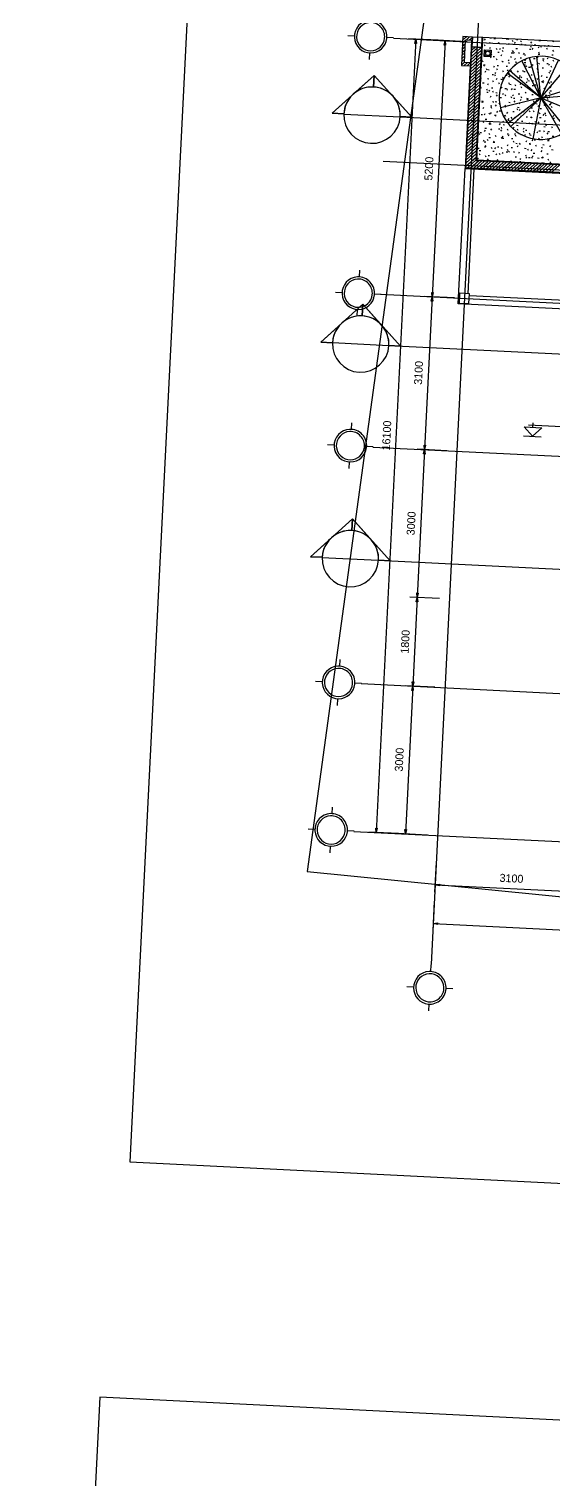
# Model space of a CAD drawing. Extents: x 549999 to 550212, y 1838161 to 1838467.
# Drawn here: x 550063.43 to 550074.07, y 1838333.47 to 1838362.88 of the extents above; entities that cross this region are included whole.
import ezdxf

# ---------------------------------------------------------------- set-up
doc = ezdxf.new("R2010")
doc.units = 0
for name, color, linetype in [('Level 13', 7, 'Continuous'), ('Level 14', 7, 'Continuous'), ('Level 15', 7, 'Continuous'), ('Level 17', 7, 'Continuous'), ('Level 18', 7, 'Continuous'), ('Level 19', 7, 'Continuous'), ('Level 20', 7, 'Continuous'), ('Level 24', 7, 'Continuous'), ('Level 35', 7, 'Continuous'), ('Level 36', 7, 'Continuous'), ('Level 39', 7, 'Continuous'), ('Level 4', 7, 'Continuous'), ('Level 46', 7, 'Continuous'), ('Level 6', 7, 'Continuous'), ('Level 8', 7, 'Continuous')]:
    doc.layers.add(name, color=color, linetype=linetype)

# ---------------------------------------------------------------- blocks, each defined once
blk = doc.blocks.new('RPC_TR')
at = {"layer": 'Level 46'}
for q in [(-42.4, 72.9), (-27, 79.9), (-12, 83.5), (31.7, 78.1), (51.6, 66.7), (-70.4, 46.4), (-66.1, 52.3), (-80.8, -24.3), (-63.9, -55.1), (-57.8, -61.4), (-12, -83.5), (79.3, 28.8), (83.6, 10.8), (45.5, -71), (79.4, -28.5), (56.5, -62.6)]:
    blk.add_line((0, 0), q, dxfattribs=at)
for start, end in [(0, 180), (180, 0)]:
    blk.add_arc((0, 0), 84.3, start, end, dxfattribs=at)
blk = doc.blocks.new('GRID_1')
at = {"layer": 'Level 19'}
for p, q in [((0, 0.517), (0, 0.367)), ((-0.517, 0), (-0.367, 0)), ((0.517, 0), (0.367, 0)), ((0, -0.517), (0, -0.367))]:
    blk.add_line(p, q, dxfattribs=at)
for radius, start, end in [(0.367, 86.5906, 185.4173), (0.367, 3.4094, 86.5906), (0.317, 86.5906, 185.4173), (0.317, 3.4094, 86.5906), (0.317, 275.4173, 3.4094), (0.367, 275.4173, 3.4094), (0.367, 185.4173, 275.4173), (0.317, 185.4173, 275.4173)]:
    blk.add_arc((0, 0), radius, start, end, dxfattribs=at)
blk = doc.blocks.new('SECTI0')
at = {"layer": 'Level 17'}
for p, q in [((-0.635, 0.898), (-1.533, 0)), ((-1.084, 0.449), (-0.635, 0.898)), ((-0.635, 0.898), (-1.084, 0.449)), ((-0.635, 0.898), (0.263, 0)), ((-0.635, 0.898), (-0.635, 0.635)), ((-0.635, 0.635), (-0.635, 0.898)), ((-0.635, 0.635), (-0.635, 0.898)), ((-0.635, 0.898), (-0.186, 0.449)), ((-0.186, 0.449), (-0.635, 0.898)), ((-0.635, 0.898), (-0.635, 0.635)), ((-1.533, 0), (-1.107, 0.426)), ((-1.107, 0.426), (-1.533, 0)), ((-0.163, 0.426), (0.263, 0)), ((0.263, 0), (-0.163, 0.426)), ((-1.27, 0), (-1.533, 0)), ((-1.271, 0), (-1.533, 0)), ((-1.533, 0), (-1.271, 0)), ((0, 0), (0.263, 0)), ((0.263, 0), (0.001, 0)), ((0.001, 0), (0.263, 0))]:
    blk.add_line(p, q, dxfattribs=at)
for radius, start, end in [(0.636, 137.9216, 180), (0.636, 137.9216, 180), (0.635, 0, 180), (0.635, 90, 135), (0.635, 90, 135), (0.635, 45, 90), (0.635, 45, 90), (0.636, 0, 42.0784), (0.636, 0, 42.0784), (0.635, 180, 0)]:
    blk.add_arc((-0.635, 0), radius, start, end, dxfattribs=at)
blk = doc.blocks.new('SPOT_E')
at = {"layer": 'Level 24'}
for p, q in [((0, 0), (-0.2, 0.2)), ((-0.2, 0.2), (0.2, 0.2)), ((0, 0), (-0.2, 0.2)), ((-0.2, 0.2), (0.2, 0.2)), ((-0.2, 0), (0.2, 0)), ((-0.1, 0.25), (0.8, 0.25)), ((0, 0.2), (0, 0.3)), ((0.2, 0.2), (0, 0)), ((0.2, 0.2), (0, 0))]:
    blk.add_line(p, q, dxfattribs=at)

msp = doc.modelspace()

# ---------------------------------------------------------------- linework, layer by layer
at = {"layer": 'Level 13'}
for p, q in [((550072.654, 1838362.326), (550072.661, 1838362.461)), ((550072.789, 1838362.319), (550072.654, 1838362.326)), ((550072.661, 1838362.461), (550072.796, 1838362.454)), ((550072.695, 1838362.424), (550072.661, 1838362.461)), ((550072.754, 1838362.425), (550072.787, 1838362.455)), ((550072.755, 1838362.357), (550072.789, 1838362.319)), ((550072.796, 1838362.454), (550072.789, 1838362.319))]:
    msp.add_line(p, q, dxfattribs=at)
msp.add_circle((550072.725, 1838362.39), 0.045, dxfattribs=at)
at = {"layer": 'Level 14'}
for p, q in [((550072.205, 1838362.472), (550072.268, 1838362.529)), ((550072.208, 1838362.535), (550072.271, 1838362.592)), ((550072.211, 1838362.599), (550072.274, 1838362.656)), ((550072.214, 1838362.662), (550072.277, 1838362.719)), ((550072.218, 1838362.726), (550072.223, 1838362.731)), ((550072.277, 1838362.714), (550072.291, 1838362.727)), ((550072.292, 1838362.667), (550072.355, 1838362.724)), ((550072.356, 1838362.664), (550072.413, 1838362.716)), ((550072.394, 1838362.331), (550072.594, 1838362.512)), ((550072.397, 1838362.394), (550072.531, 1838362.515)), ((550072.4, 1838362.458), (550072.467, 1838362.518)), ((550072.189, 1838362.154), (550072.244, 1838362.204)), ((550072.192, 1838362.218), (550072.255, 1838362.274)), ((550072.195, 1838362.281), (550072.258, 1838362.338)), ((550072.199, 1838362.345), (550072.261, 1838362.402)), ((550072.202, 1838362.408), (550072.265, 1838362.465)), ((550072.244, 1838362.204), (550072.252, 1838362.211)), ((550072.378, 1838362.013), (550072.588, 1838362.203)), ((550072.381, 1838362.077), (550072.591, 1838362.266)), ((550072.384, 1838362.14), (550072.594, 1838362.33)), ((550072.388, 1838362.204), (550072.597, 1838362.393)), ((550072.391, 1838362.267), (550072.601, 1838362.457)), ((550072.245, 1838362.144), (550072.308, 1838362.201)), ((550072.308, 1838362.141), (550072.371, 1838362.198)), ((550072.365, 1838361.759), (550072.575, 1838361.948)), ((550072.369, 1838361.822), (550072.578, 1838362.012)), ((550072.372, 1838362.137), (550072.385, 1838362.149)), ((550072.372, 1838361.886), (550072.582, 1838362.076)), ((550072.375, 1838361.949), (550072.585, 1838362.139)), ((550072.35, 1838361.441), (550072.559, 1838361.631)), ((550072.353, 1838361.504), (550072.562, 1838361.694)), ((550072.356, 1838361.568), (550072.566, 1838361.758)), ((550072.359, 1838361.632), (550072.569, 1838361.821)), ((550072.362, 1838361.695), (550072.572, 1838361.885)), ((550072.337, 1838361.187), (550072.547, 1838361.376)), ((550072.34, 1838361.25), (550072.55, 1838361.44)), ((550072.343, 1838361.314), (550072.553, 1838361.504)), ((550072.346, 1838361.377), (550072.556, 1838361.567)), ((550072.321, 1838360.869), (550072.531, 1838361.059)), ((550072.324, 1838360.932), (550072.534, 1838361.122)), ((550072.327, 1838360.996), (550072.537, 1838361.186)), ((550072.33, 1838361.06), (550072.54, 1838361.249)), ((550072.334, 1838361.123), (550072.543, 1838361.313)), ((550072.305, 1838360.551), (550072.515, 1838360.741)), ((550072.308, 1838360.615), (550072.518, 1838360.804)), ((550072.311, 1838360.678), (550072.521, 1838360.868)), ((550072.315, 1838360.742), (550072.524, 1838360.932)), ((550072.318, 1838360.805), (550072.527, 1838360.995)), ((550072.292, 1838360.297), (550072.502, 1838360.487)), ((550072.296, 1838360.36), (550072.505, 1838360.55)), ((550072.299, 1838360.424), (550072.508, 1838360.614)), ((550072.302, 1838360.488), (550072.512, 1838360.677)), ((550072.283, 1838360.106), (550072.493, 1838360.296)), ((550072.286, 1838360.17), (550072.496, 1838360.359)), ((550072.289, 1838360.233), (550072.499, 1838360.423)), ((550072.313, 1838360.073), (550072.489, 1838360.232)), ((550072.377, 1838360.07), (550072.486, 1838360.169)), ((550072.483, 1838360.105), (550072.597, 1838360.209)), ((550072.486, 1838360.169), (550072.534, 1838360.212)), ((550072.504, 1838360.063), (550072.661, 1838360.206)), ((550072.567, 1838360.06), (550072.725, 1838360.202)), ((550072.631, 1838360.057), (550072.788, 1838360.199)), ((550072.694, 1838360.054), (550072.852, 1838360.196)), ((550072.758, 1838360.051), (550072.915, 1838360.193)), ((550072.822, 1838360.047), (550072.979, 1838360.19)), ((550072.885, 1838360.044), (550073.042, 1838360.187)), ((550072.949, 1838360.041), (550073.106, 1838360.183)), ((550073.012, 1838360.038), (550073.17, 1838360.18)), ((550073.076, 1838360.035), (550073.233, 1838360.177)), ((550073.139, 1838360.032), (550073.297, 1838360.174)), ((550073.203, 1838360.028), (550073.36, 1838360.171)), ((550073.266, 1838360.025), (550073.424, 1838360.168)), ((550073.33, 1838360.022), (550073.487, 1838360.164)), ((550073.394, 1838360.019), (550073.551, 1838360.161)), ((550073.457, 1838360.016), (550073.614, 1838360.158)), ((550073.521, 1838360.012), (550073.678, 1838360.155)), ((550073.584, 1838360.009), (550073.742, 1838360.152)), ((550073.648, 1838360.006), (550073.805, 1838360.148)), ((550073.711, 1838360.003), (550073.869, 1838360.145)), ((550072.44, 1838360.067), (550072.483, 1838360.105)), ((550073.775, 1838360), (550073.932, 1838360.142)), ((550073.839, 1838359.997), (550073.996, 1838360.139)), ((550073.902, 1838359.993), (550074.059, 1838360.136)), ((550073.966, 1838359.99), (550074.123, 1838360.133)), ((550074.029, 1838359.987), (550074.186, 1838360.129))]:
    msp.add_line(p, q, dxfattribs=at)
at = {"layer": 'Level 15'}
for p, q in [((550072.669, 1838362.687), (550072.653, 1838362.662)), ((550072.669, 1838362.539), (550072.656, 1838362.566)), ((550072.753, 1838362.609), (550072.783, 1838362.608)), ((550072.773, 1838362.511), (550072.757, 1838362.486)), ((550072.788, 1838362.702), (550072.779, 1838362.689)), ((550072.849, 1838362.696), (550072.879, 1838362.695)), ((550072.936, 1838362.6), (550072.966, 1838362.599)), ((550072.955, 1838362.583), (550072.942, 1838362.61)), ((550073.022, 1838362.504), (550073.052, 1838362.503)), ((550073.118, 1838362.666), (550073.108, 1838362.686)), ((550073.123, 1838362.683), (550073.153, 1838362.681)), ((550073.153, 1838362.593), (550073.136, 1838362.567)), ((550073.241, 1838362.627), (550073.227, 1838362.654)), ((550073.279, 1838362.62), (550073.263, 1838362.594)), ((550073.305, 1838362.673), (550073.336, 1838362.672)), ((550073.405, 1838362.647), (550073.389, 1838362.622)), ((550073.392, 1838362.577), (550073.422, 1838362.576)), ((550073.487, 1838362.547), (550073.474, 1838362.574)), ((550073.609, 1838362.624), (550073.592, 1838362.599)), ((550073.61, 1838362.508), (550073.597, 1838362.535)), ((550073.636, 1838362.498), (550073.619, 1838362.473)), ((550073.666, 1838362.564), (550073.696, 1838362.562)), ((550073.762, 1838362.525), (550073.746, 1838362.5)), ((550073.762, 1838362.651), (550073.792, 1838362.649)), ((550073.815, 1838362.51), (550073.801, 1838362.537)), ((550073.889, 1838362.552), (550073.872, 1838362.527)), ((550073.938, 1838362.47), (550073.924, 1838362.497)), ((550073.94, 1838362.55), (550073.97, 1838362.549)), ((550074.036, 1838362.637), (550074.066, 1838362.635)), ((550074.054, 1838362.639), (550074.048, 1838362.631)), ((550074.059, 1838362.635), (550074.057, 1838362.639)), ((550072.632, 1838362.212), (550072.618, 1838362.239)), ((550072.652, 1838362.431), (550072.683, 1838362.43)), ((550072.672, 1838362.335), (550072.658, 1838362.362)), ((550072.674, 1838362.357), (550072.658, 1838362.332)), ((550072.795, 1838362.295), (550072.781, 1838362.322)), ((550072.8, 1838362.385), (550072.784, 1838362.359)), ((550072.831, 1838362.331), (550072.861, 1838362.329)), ((550072.916, 1838362.46), (550072.902, 1838362.487)), ((550072.918, 1838362.256), (550072.904, 1838362.282)), ((550072.926, 1838362.418), (550072.957, 1838362.416)), ((550072.976, 1838362.489), (550072.96, 1838362.463)), ((550073.004, 1838362.362), (550072.987, 1838362.337)), ((550073.009, 1838362.23), (550073.039, 1838362.229)), ((550073.031, 1838362.236), (550073.014, 1838362.21)), ((550073.039, 1838362.42), (550073.025, 1838362.447)), ((550073.157, 1838362.263), (550073.141, 1838362.238)), ((550073.164, 1838362.176), (550073.15, 1838362.203)), ((550073.204, 1838362.299), (550073.19, 1838362.326)), ((550073.2, 1838362.404), (550073.231, 1838362.402)), ((550073.243, 1838362.422), (550073.229, 1838362.449)), ((550073.257, 1838362.416), (550073.24, 1838362.391)), ((550073.284, 1838362.29), (550073.267, 1838362.265)), ((550073.283, 1838362.217), (550073.313, 1838362.215)), ((550073.296, 1838362.491), (550073.326, 1838362.489)), ((550073.366, 1838362.383), (550073.353, 1838362.41)), ((550073.379, 1838362.304), (550073.409, 1838362.302)), ((550073.46, 1838362.394), (550073.443, 1838362.369)), ((550073.465, 1838362.208), (550073.495, 1838362.206)), ((550073.487, 1838362.268), (550073.471, 1838362.242)), ((550073.489, 1838362.343), (550073.476, 1838362.37)), ((550073.57, 1838362.477), (550073.6, 1838362.476)), ((550073.652, 1838362.29), (550073.683, 1838362.288)), ((550073.736, 1838362.264), (550073.722, 1838362.291)), ((550073.74, 1838362.322), (550073.723, 1838362.297)), ((550073.748, 1838362.377), (550073.779, 1838362.375)), ((550073.775, 1838362.387), (550073.761, 1838362.414)), ((550073.835, 1838362.281), (550073.865, 1838362.279)), ((550073.859, 1838362.224), (550073.845, 1838362.251)), ((550073.943, 1838362.3), (550073.927, 1838362.274)), ((550074.022, 1838362.363), (550074.052, 1838362.361)), ((550074.061, 1838362.431), (550074.047, 1838362.457)), ((550074.063, 1838362.226), (550074.049, 1838362.253)), ((550072.652, 1838362.154), (550072.635, 1838362.129)), ((550072.639, 1838362.157), (550072.669, 1838362.156)), ((550072.679, 1838362.028), (550072.662, 1838362.002)), ((550072.715, 1838362.049), (550072.702, 1838362.076)), ((550072.726, 1838362.061), (550072.756, 1838362.06)), ((550072.812, 1838361.966), (550072.842, 1838361.964)), ((550072.855, 1838362.132), (550072.838, 1838362.106)), ((550072.882, 1838362.005), (550072.866, 1838361.98)), ((550072.88, 1838361.928), (550072.866, 1838361.955)), ((550072.92, 1838362.051), (550072.906, 1838362.078)), ((550072.913, 1838362.144), (550072.943, 1838362.142)), ((550073.043, 1838362.011), (550073.029, 1838362.038)), ((550073.086, 1838361.952), (550073.116, 1838361.95)), ((550073.095, 1838362.135), (550073.126, 1838362.133)), ((550073.135, 1838362.06), (550073.118, 1838362.034)), ((550073.162, 1838361.933), (550073.146, 1838361.908)), ((550073.166, 1838361.972), (550073.152, 1838361.999)), ((550073.182, 1838362.039), (550073.212, 1838362.037)), ((550073.287, 1838362.137), (550073.273, 1838362.163)), ((550073.338, 1838362.037), (550073.322, 1838362.012)), ((550073.365, 1838361.911), (550073.349, 1838361.885)), ((550073.36, 1838361.938), (550073.39, 1838361.937)), ((550073.412, 1838361.892), (550073.398, 1838361.919)), ((550073.452, 1838362.015), (550073.438, 1838362.042)), ((550073.456, 1838362.025), (550073.486, 1838362.023)), ((550073.491, 1838362.139), (550073.478, 1838362.165)), ((550073.514, 1838362.141), (550073.498, 1838362.116)), ((550073.552, 1838362.112), (550073.582, 1838362.11)), ((550073.614, 1838362.099), (550073.601, 1838362.126)), ((550073.618, 1838361.965), (550073.602, 1838361.94)), ((550073.641, 1838362.168), (550073.624, 1838362.143)), ((550073.738, 1838362.059), (550073.724, 1838362.086)), ((550073.73, 1838362.011), (550073.76, 1838362.01)), ((550073.767, 1838362.196), (550073.751, 1838362.17)), ((550073.821, 1838361.943), (550073.805, 1838361.917)), ((550073.826, 1838362.098), (550073.856, 1838362.097)), ((550073.908, 1838361.911), (550073.938, 1838361.909)), ((550073.922, 1838362.185), (550073.952, 1838362.183)), ((550073.97, 1838362.173), (550073.954, 1838362.148)), ((550073.984, 1838361.98), (550073.97, 1838362.007)), ((550073.997, 1838362.047), (550073.981, 1838362.021)), ((550074.023, 1838362.103), (550074.01, 1838362.13)), ((550072.596, 1838361.68), (550072.583, 1838361.707)), ((550072.594, 1838361.884), (550072.588, 1838361.897)), ((550072.621, 1838361.792), (550072.651, 1838361.791)), ((550072.719, 1838361.64), (550072.706, 1838361.667)), ((550072.716, 1838361.879), (550072.747, 1838361.877)), ((550072.733, 1838361.775), (550072.717, 1838361.749)), ((550072.76, 1838361.648), (550072.744, 1838361.623)), ((550072.799, 1838361.692), (550072.829, 1838361.69)), ((550072.84, 1838361.805), (550072.827, 1838361.832)), ((550072.842, 1838361.6), (550072.829, 1838361.627)), ((550072.909, 1838361.879), (550072.893, 1838361.853)), ((550072.963, 1838361.765), (550072.95, 1838361.792)), ((550072.99, 1838361.865), (550073.021, 1838361.864)), ((550073.013, 1838361.703), (550072.997, 1838361.677)), ((550073.036, 1838361.906), (550073.019, 1838361.881)), ((550073.073, 1838361.678), (550073.103, 1838361.676)), ((550073.128, 1838361.644), (550073.115, 1838361.671)), ((550073.168, 1838361.767), (550073.154, 1838361.794)), ((550073.168, 1838361.765), (550073.199, 1838361.763)), ((550073.216, 1838361.68), (550073.2, 1838361.655)), ((550073.255, 1838361.669), (550073.285, 1838361.667)), ((550073.291, 1838361.728), (550073.277, 1838361.754)), ((550073.392, 1838361.784), (550073.376, 1838361.759)), ((550073.414, 1838361.688), (550073.4, 1838361.715)), ((550073.442, 1838361.751), (550073.473, 1838361.749)), ((550073.519, 1838361.812), (550073.503, 1838361.786)), ((550073.535, 1838361.853), (550073.521, 1838361.88)), ((550073.538, 1838361.838), (550073.568, 1838361.836)), ((550073.625, 1838361.742), (550073.655, 1838361.74)), ((550073.645, 1838361.839), (550073.629, 1838361.813)), ((550073.66, 1838361.609), (550073.647, 1838361.635)), ((550073.7, 1838361.732), (550073.686, 1838361.759)), ((550073.712, 1838361.646), (550073.742, 1838361.644)), ((550073.74, 1838361.855), (550073.726, 1838361.882)), ((550073.812, 1838361.824), (550073.842, 1838361.823)), ((550073.849, 1838361.816), (550073.832, 1838361.791)), ((550073.863, 1838361.815), (550073.849, 1838361.842)), ((550073.876, 1838361.69), (550073.859, 1838361.665)), ((550073.986, 1838361.775), (550073.972, 1838361.802)), ((550074.002, 1838361.717), (550073.986, 1838361.692)), ((550073.986, 1838361.632), (550074.016, 1838361.631)), ((550073.995, 1838361.815), (550074.025, 1838361.813)), ((550072.611, 1838361.418), (550072.595, 1838361.393)), ((550072.602, 1838361.427), (550072.632, 1838361.425)), ((550072.64, 1838361.394), (550072.626, 1838361.421)), ((550072.703, 1838361.605), (550072.733, 1838361.603)), ((550072.788, 1838361.522), (550072.771, 1838361.497)), ((550072.78, 1838361.326), (550072.81, 1838361.325)), ((550072.844, 1838361.396), (550072.831, 1838361.423)), ((550072.892, 1838361.346), (550072.875, 1838361.321)), ((550072.876, 1838361.413), (550072.906, 1838361.412)), ((550072.885, 1838361.596), (550072.915, 1838361.594)), ((550072.914, 1838361.549), (550072.898, 1838361.524)), ((550072.968, 1838361.356), (550072.954, 1838361.383)), ((550072.972, 1838361.5), (550073.002, 1838361.498)), ((550073.04, 1838361.576), (550073.024, 1838361.551)), ((550073.089, 1838361.521), (550073.075, 1838361.548)), ((550073.091, 1838361.317), (550073.077, 1838361.344)), ((550073.095, 1838361.324), (550073.078, 1838361.298)), ((550073.15, 1838361.399), (550073.18, 1838361.398)), ((550073.212, 1838361.481), (550073.198, 1838361.508)), ((550073.244, 1838361.554), (550073.227, 1838361.529)), ((550073.246, 1838361.486), (550073.276, 1838361.485)), ((550073.271, 1838361.428), (550073.254, 1838361.402)), ((550073.342, 1838361.573), (550073.372, 1838361.571)), ((550073.376, 1838361.36), (550073.363, 1838361.387)), ((550073.397, 1838361.455), (550073.381, 1838361.429)), ((550073.416, 1838361.484), (550073.402, 1838361.51)), ((550073.496, 1838361.608), (550073.48, 1838361.583)), ((550073.524, 1838361.482), (550073.507, 1838361.457)), ((550073.52, 1838361.472), (550073.55, 1838361.471)), ((550073.539, 1838361.444), (550073.525, 1838361.471)), ((550073.616, 1838361.559), (550073.646, 1838361.558)), ((550073.662, 1838361.404), (550073.649, 1838361.431)), ((550073.7, 1838361.586), (550073.683, 1838361.561)), ((550073.698, 1838361.372), (550073.728, 1838361.37)), ((550073.727, 1838361.459), (550073.711, 1838361.434)), ((550073.754, 1838361.333), (550073.738, 1838361.308)), ((550073.783, 1838361.569), (550073.77, 1838361.596)), ((550073.881, 1838361.36), (550073.864, 1838361.335)), ((550073.89, 1838361.546), (550073.92, 1838361.544)), ((550073.908, 1838361.325), (550073.895, 1838361.352)), ((550073.948, 1838361.448), (550073.934, 1838361.475)), ((550073.98, 1838361.514), (550073.963, 1838361.488)), ((550073.972, 1838361.358), (550074.002, 1838361.357)), ((550073.988, 1838361.571), (550073.974, 1838361.598)), ((550074.007, 1838361.387), (550073.991, 1838361.362)), ((550072.589, 1838361.153), (550072.619, 1838361.151)), ((550072.639, 1838361.292), (550072.622, 1838361.266)), ((550072.666, 1838361.165), (550072.649, 1838361.14)), ((550072.675, 1838361.057), (550072.705, 1838361.055)), ((550072.765, 1838361.15), (550072.751, 1838361.177)), ((550072.792, 1838361.192), (550072.776, 1838361.167)), ((550072.805, 1838361.273), (550072.791, 1838361.3)), ((550072.863, 1838361.139), (550072.893, 1838361.138)), ((550072.888, 1838361.11), (550072.874, 1838361.137)), ((550072.919, 1838361.22), (550072.902, 1838361.194)), ((550072.958, 1838361.226), (550072.989, 1838361.224)), ((550073.045, 1838361.13), (550073.075, 1838361.128)), ((550073.093, 1838361.112), (550073.079, 1838361.139)), ((550073.122, 1838361.197), (550073.106, 1838361.172)), ((550073.132, 1838361.034), (550073.162, 1838361.033)), ((550073.149, 1838361.071), (550073.133, 1838361.045)), ((550073.216, 1838361.073), (550073.202, 1838361.099)), ((550073.232, 1838361.212), (550073.263, 1838361.211)), ((550073.276, 1838361.098), (550073.259, 1838361.073)), ((550073.337, 1838361.237), (550073.323, 1838361.264)), ((550073.339, 1838361.033), (550073.325, 1838361.06)), ((550073.328, 1838361.299), (550073.358, 1838361.297)), ((550073.375, 1838361.251), (550073.358, 1838361.226)), ((550073.402, 1838361.125), (550073.386, 1838361.1)), ((550073.415, 1838361.203), (550073.445, 1838361.202)), ((550073.46, 1838361.198), (550073.446, 1838361.225)), ((550073.502, 1838361.107), (550073.532, 1838361.106)), ((550073.578, 1838361.229), (550073.562, 1838361.204)), ((550073.605, 1838361.103), (550073.589, 1838361.077)), ((550073.602, 1838361.285), (550073.632, 1838361.284)), ((550073.625, 1838361.077), (550073.611, 1838361.103)), ((550073.664, 1838361.2), (550073.651, 1838361.227)), ((550073.787, 1838361.16), (550073.774, 1838361.187)), ((550073.776, 1838361.093), (550073.806, 1838361.092)), ((550073.785, 1838361.276), (550073.815, 1838361.275)), ((550073.858, 1838361.157), (550073.842, 1838361.132)), ((550073.885, 1838361.031), (550073.869, 1838361.005)), ((550073.872, 1838361.18), (550073.902, 1838361.179)), ((550073.911, 1838361.12), (550073.897, 1838361.147)), ((550074.032, 1838361.285), (550074.018, 1838361.312)), ((550074.061, 1838361.135), (550074.045, 1838361.109)), ((550074.05, 1838361.08), (550074.08, 1838361.078)), ((550072.544, 1838360.808), (550072.532, 1838360.79)), ((550072.565, 1838360.739), (550072.551, 1838360.766)), ((550072.57, 1838360.787), (550072.6, 1838360.786)), ((550072.644, 1838360.985), (550072.63, 1838361.012)), ((550072.671, 1838360.835), (550072.654, 1838360.81)), ((550072.666, 1838360.874), (550072.696, 1838360.873)), ((550072.77, 1838360.989), (550072.753, 1838360.964)), ((550072.767, 1838360.945), (550072.753, 1838360.972)), ((550072.769, 1838360.741), (550072.755, 1838360.768)), ((550072.762, 1838360.961), (550072.792, 1838360.96)), ((550072.797, 1838360.863), (550072.781, 1838360.837)), ((550072.94, 1838360.861), (550072.97, 1838360.859)), ((550072.973, 1838360.967), (550072.957, 1838360.941)), ((550073, 1838360.84), (550072.984, 1838360.815)), ((550073.013, 1838360.866), (550073, 1838360.893)), ((550073.036, 1838360.947), (550073.066, 1838360.946)), ((550073.053, 1838360.989), (550073.039, 1838361.016)), ((550073.118, 1838360.76), (550073.148, 1838360.759)), ((550073.136, 1838360.826), (550073.123, 1838360.853)), ((550073.154, 1838360.741), (550073.138, 1838360.716)), ((550073.253, 1838360.895), (550073.237, 1838360.869)), ((550073.28, 1838360.768), (550073.264, 1838360.743)), ((550073.301, 1838360.705), (550073.287, 1838360.732)), ((550073.31, 1838360.934), (550073.34, 1838360.932)), ((550073.341, 1838360.828), (550073.327, 1838360.855)), ((550073.392, 1838360.746), (550073.422, 1838360.745)), ((550073.406, 1838361.02), (550073.436, 1838361.019)), ((550073.456, 1838360.872), (550073.44, 1838360.847)), ((550073.464, 1838360.789), (550073.45, 1838360.816)), ((550073.484, 1838360.746), (550073.467, 1838360.72)), ((550073.488, 1838360.833), (550073.518, 1838360.832)), ((550073.585, 1838360.954), (550073.571, 1838360.98)), ((550073.587, 1838360.749), (550073.573, 1838360.776)), ((550073.575, 1838360.737), (550073.605, 1838360.736)), ((550073.632, 1838360.976), (550073.616, 1838360.951)), ((550073.68, 1838361.007), (550073.71, 1838361.005)), ((550073.708, 1838360.914), (550073.694, 1838360.941)), ((550073.736, 1838360.8), (550073.72, 1838360.775)), ((550073.759, 1838361.003), (550073.742, 1838360.978)), ((550073.762, 1838360.819), (550073.792, 1838360.818)), ((550073.858, 1838360.906), (550073.888, 1838360.905)), ((550073.873, 1838360.793), (550073.859, 1838360.82)), ((550073.913, 1838360.916), (550073.899, 1838360.943)), ((550073.94, 1838360.778), (550073.923, 1838360.752)), ((550073.945, 1838360.81), (550073.975, 1838360.809)), ((550074.036, 1838360.876), (550074.022, 1838360.903)), ((550072.549, 1838360.479), (550072.533, 1838360.453)), ((550072.648, 1838360.632), (550072.632, 1838360.607)), ((550072.652, 1838360.6), (550072.683, 1838360.599)), ((550072.675, 1838360.506), (550072.659, 1838360.48)), ((550072.69, 1838360.495), (550072.676, 1838360.522)), ((550072.73, 1838360.618), (550072.716, 1838360.645)), ((550072.748, 1838360.687), (550072.779, 1838360.686)), ((550072.813, 1838360.455), (550072.799, 1838360.482)), ((550072.851, 1838360.61), (550072.835, 1838360.584)), ((550072.835, 1838360.591), (550072.865, 1838360.59)), ((550072.879, 1838360.483), (550072.862, 1838360.458)), ((550072.892, 1838360.701), (550072.879, 1838360.728)), ((550072.922, 1838360.495), (550072.952, 1838360.494)), ((550073.015, 1838360.662), (550073.002, 1838360.688)), ((550073.017, 1838360.457), (550073.004, 1838360.484)), ((550073.027, 1838360.714), (550073.011, 1838360.688)), ((550073.022, 1838360.673), (550073.052, 1838360.672)), ((550073.131, 1838360.538), (550073.115, 1838360.512)), ((550073.141, 1838360.417), (550073.127, 1838360.444)), ((550073.196, 1838360.482), (550073.226, 1838360.48)), ((550073.205, 1838360.664), (550073.235, 1838360.663)), ((550073.262, 1838360.582), (550073.248, 1838360.609)), ((550073.292, 1838360.568), (550073.322, 1838360.567)), ((550073.335, 1838360.515), (550073.318, 1838360.49)), ((550073.385, 1838360.543), (550073.371, 1838360.569)), ((550073.47, 1838360.468), (550073.5, 1838360.466)), ((550073.511, 1838360.619), (550073.494, 1838360.594)), ((550073.549, 1838360.422), (550073.536, 1838360.448)), ((550073.566, 1838360.555), (550073.596, 1838360.553)), ((550073.589, 1838360.545), (550073.575, 1838360.571)), ((550073.615, 1838360.443), (550073.598, 1838360.418)), ((550073.637, 1838360.647), (550073.621, 1838360.621)), ((550073.662, 1838360.641), (550073.692, 1838360.64)), ((550073.712, 1838360.505), (550073.698, 1838360.532)), ((550073.764, 1838360.674), (550073.747, 1838360.648)), ((550073.833, 1838360.67), (550073.819, 1838360.697)), ((550073.835, 1838360.465), (550073.822, 1838360.492)), ((550073.84, 1838360.541), (550073.87, 1838360.539)), ((550073.936, 1838360.628), (550073.966, 1838360.626)), ((550073.956, 1838360.63), (550073.943, 1838360.657)), ((550073.967, 1838360.651), (550073.95, 1838360.626)), ((550073.994, 1838360.525), (550073.978, 1838360.5)), ((550074.018, 1838360.44), (550074.048, 1838360.439)), ((550074.031, 1838360.714), (550074.062, 1838360.713)), ((550072.527, 1838360.275), (550072.51, 1838360.25)), ((550072.552, 1838360.422), (550072.582, 1838360.421)), ((550072.569, 1838360.33), (550072.555, 1838360.357)), ((550072.692, 1838360.29), (550072.678, 1838360.317)), ((550072.73, 1838360.253), (550072.713, 1838360.228)), ((550072.73, 1838360.322), (550072.76, 1838360.32)), ((550072.826, 1838360.408), (550072.856, 1838360.407)), ((550072.906, 1838360.357), (550072.889, 1838360.332)), ((550072.908, 1838360.221), (550072.938, 1838360.22)), ((550072.938, 1838360.211), (550072.924, 1838360.238)), ((550072.978, 1838360.334), (550072.964, 1838360.361)), ((550073.032, 1838360.384), (550073.016, 1838360.359)), ((550073.1, 1838360.395), (550073.13, 1838360.393)), ((550073.159, 1838360.411), (550073.142, 1838360.386)), ((550073.182, 1838360.208), (550073.212, 1838360.206)), ((550073.264, 1838360.378), (550073.25, 1838360.405)), ((550073.257, 1838360.191), (550073.252, 1838360.2)), ((550073.278, 1838360.294), (550073.308, 1838360.293)), ((550073.362, 1838360.389), (550073.346, 1838360.364)), ((550073.365, 1838360.198), (550073.395, 1838360.197)), ((550073.389, 1838360.262), (550073.373, 1838360.237)), ((550073.51, 1838360.298), (550073.496, 1838360.325)), ((550073.516, 1838360.29), (550073.499, 1838360.264)), ((550073.552, 1838360.281), (550073.582, 1838360.279)), ((550073.633, 1838360.259), (550073.619, 1838360.286)), ((550073.642, 1838360.317), (550073.626, 1838360.292)), ((550073.648, 1838360.367), (550073.678, 1838360.366)), ((550073.735, 1838360.272), (550073.765, 1838360.27)), ((550073.784, 1838360.165), (550073.784, 1838360.165)), ((550073.818, 1838360.421), (550073.802, 1838360.396)), ((550073.821, 1838360.176), (550073.852, 1838360.174)), ((550073.837, 1838360.261), (550073.824, 1838360.288)), ((550073.845, 1838360.294), (550073.829, 1838360.269)), ((550073.872, 1838360.168), (550073.867, 1838360.16)), ((550073.922, 1838360.354), (550073.952, 1838360.352)), ((550073.96, 1838360.221), (550073.947, 1838360.248)), ((550073.999, 1838360.195), (550073.982, 1838360.17))]:
    msp.add_line(p, q, dxfattribs=at)
at = {"layer": 'Level 17'}
for p, q in [((550069.809, 1838361.161), (550070.951, 1838361.104)), ((550069.577, 1838356.529), (550070.719, 1838356.472)), ((550069.36, 1838352.175), (550070.501, 1838352.118))]:
    msp.add_line(p, q, dxfattribs=at)
at = {"layer": 'Level 18'}
for p, q in [((550072.635, 1838365.142), (550071.574, 1838343.92)), ((550070.811, 1838362.701), (550099.944, 1838361.245)), ((550070.551, 1838357.508), (550084.624, 1838356.804)), ((550070.396, 1838354.412), (550084.469, 1838353.708)), ((550070.156, 1838349.618), (550084.23, 1838348.914)), ((550070.007, 1838346.621), (550099.14, 1838345.165))]:
    msp.add_line(p, q, dxfattribs=at)
at = {"layer": 'Level 20'}
for p, q in [((550071.267, 1838362.678), (550070.463, 1838346.598)), ((550071.716, 1838362.656), (550071.117, 1838362.686)), ((550071.858, 1838362.649), (550071.599, 1838357.455)), ((550072.308, 1838362.626), (550071.709, 1838362.656)), ((550071.599, 1838357.455), (550071.444, 1838354.359)), ((550072.048, 1838357.433), (550071.449, 1838357.463)), ((550072.048, 1838357.433), (550071.449, 1838357.463)), ((550071.893, 1838354.337), (550071.294, 1838354.367)), ((550071.893, 1838354.337), (550071.294, 1838354.367)), ((550071.444, 1838354.359), (550071.294, 1838351.363)), ((550071.744, 1838351.34), (550071.144, 1838351.37)), ((550071.744, 1838351.34), (550071.144, 1838351.37)), ((550071.294, 1838351.363), (550071.204, 1838349.565)), ((550071.654, 1838349.543), (550071.055, 1838349.573)), ((550071.654, 1838349.543), (550071.055, 1838349.573)), ((550071.204, 1838349.565), (550071.055, 1838346.569)), ((550070.913, 1838346.576), (550070.313, 1838346.606)), ((550071.504, 1838346.546), (550070.905, 1838346.576)), ((550071.677, 1838345.988), (550071.647, 1838345.389)), ((550071.655, 1838345.539), (550074.751, 1838345.384)), ((550071.638, 1838345.205), (550071.608, 1838344.606)), ((550071.615, 1838344.755), (550092.889, 1838343.692))]:
    msp.add_line(p, q, dxfattribs=at)
for points in [[(550071.248, 1838362.59), (550071.267, 1838362.678), (550071.277, 1838362.588)], [(550071.839, 1838362.56), (550071.858, 1838362.649), (550071.869, 1838362.559)], [(550071.618, 1838357.544), (550071.599, 1838357.455), (550071.588, 1838357.545)], [(550071.579, 1838357.367), (550071.599, 1838357.455), (550071.609, 1838357.365)], [(550071.425, 1838354.271), (550071.444, 1838354.359), (550071.454, 1838354.269)], [(550071.463, 1838354.448), (550071.444, 1838354.359), (550071.434, 1838354.449)], [(550071.275, 1838351.274), (550071.294, 1838351.363), (550071.305, 1838351.273)], [(550071.314, 1838351.451), (550071.294, 1838351.363), (550071.284, 1838351.453)], [(550071.185, 1838349.477), (550071.204, 1838349.565), (550071.215, 1838349.475)], [(550071.224, 1838349.654), (550071.204, 1838349.565), (550071.194, 1838349.655)], [(550070.482, 1838346.687), (550070.463, 1838346.598), (550070.453, 1838346.688)], [(550071.074, 1838346.657), (550071.055, 1838346.569), (550071.044, 1838346.659)], [(550071.743, 1838345.519), (550071.655, 1838345.539), (550071.745, 1838345.549)], [(550071.704, 1838344.736), (550071.615, 1838344.755), (550071.705, 1838344.766)]]:
    msp.add_lwpolyline(points, close=True, dxfattribs=at)
at = {"layer": 'Level 35'}
for points in [[(550065.469, 1838339.925), (550106.115, 1838337.893), (550107.552, 1838366.635), (550066.906, 1838368.667)], [(550063.425, 1838306.408), (550104.071, 1838304.376), (550105.508, 1838333.118), (550064.862, 1838335.15)]]:
    msp.add_lwpolyline(points, close=True, dxfattribs=at)
at = {"layer": 'Level 36'}
for p, q in [((550070.951, 1838361.104), (550099.992, 1838359.652)), ((550070.719, 1838356.472), (550099.76, 1838355.021)), ((550070.501, 1838352.118), (550099.543, 1838350.666))]:
    msp.add_line(p, q, dxfattribs=at)
at = {"layer": 'Level 39'}
msp.add_line((550070.606, 1838360.208), (550077.198, 1838359.879), dxfattribs=at)
at = {"layer": 'Level 4'}
for p, q in [((550072.218, 1838362.731), (550072.189, 1838362.147)), ((550072.414, 1838362.721), (550072.218, 1838362.731)), ((550072.252, 1838362.204), (550072.275, 1838362.668)), ((550072.275, 1838362.668), (550072.396, 1838362.662)), ((550072.281, 1838360.074), (550072.404, 1838362.521)), ((550072.396, 1838362.662), (550072.372, 1838362.198)), ((550072.396, 1838362.662), (550072.411, 1838362.661)), ((550072.404, 1838362.521), (550072.411, 1838362.661)), ((550072.603, 1838362.511), (550072.404, 1838362.521)), ((550072.488, 1838360.214), (550072.603, 1838362.511)), ((550072.504, 1838360.229), (550072.628, 1838362.71)), ((550072.613, 1838362.711), (550072.603, 1838362.511)), ((550072.628, 1838362.71), (550072.613, 1838362.711)), ((550072.372, 1838362.198), (550072.252, 1838362.204)), ((550072.189, 1838362.147), (550072.369, 1838362.138)), ((550072.369, 1838362.138), (550072.265, 1838360.06)), ((550072.384, 1838362.137), (550072.369, 1838362.138)), ((550072.387, 1838362.197), (550072.372, 1838362.198)), ((550075.385, 1838360.069), (550072.488, 1838360.214)), ((550075.371, 1838360.085), (550072.504, 1838360.229)), ((550072.128, 1838357.314), (550072.265, 1838360.06)), ((550072.265, 1838360.06), (550075.362, 1838359.905)), ((550072.266, 1838360.075), (550075.377, 1838359.92)), ((550072.445, 1838360.051), (550072.319, 1838357.519)), ((550075.045, 1838357.168), (550072.128, 1838357.314)), ((550072.352, 1838357.483), (550075.233, 1838357.339))]:
    msp.add_line(p, q, dxfattribs=at)
at = {"layer": 'Level 6'}
for p, q in [((550072.414, 1838362.721), (550072.404, 1838362.521)), ((550072.414, 1838362.721), (550072.404, 1838362.521)), ((550072.404, 1838362.521), (550072.603, 1838362.511)), ((550072.404, 1838362.521), (550072.603, 1838362.511)), ((550072.613, 1838362.711), (550072.414, 1838362.721)), ((550072.613, 1838362.711), (550072.414, 1838362.721)), ((550072.603, 1838362.511), (550072.613, 1838362.711)), ((550072.603, 1838362.511), (550072.613, 1838362.711)), ((550072.154, 1838357.528), (550072.144, 1838357.328)), ((550072.154, 1838357.528), (550072.144, 1838357.328)), ((550072.354, 1838357.518), (550072.154, 1838357.528)), ((550072.354, 1838357.518), (550072.154, 1838357.528)), ((550072.344, 1838357.318), (550072.354, 1838357.518)), ((550072.344, 1838357.318), (550072.354, 1838357.518)), ((550072.144, 1838357.328), (550072.344, 1838357.318)), ((550072.144, 1838357.328), (550072.344, 1838357.318))]:
    msp.add_line(p, q, dxfattribs=at)
at = {"layer": 'Level 8'}
for p, q in [((550071.454, 1838363.253), (550069.067, 1838345.806)), ((550075.495, 1838362.567), (550072.628, 1838362.71)), ((550069.067, 1838345.806), (550106.326, 1838342.114))]:
    msp.add_line(p, q, dxfattribs=at)

# ---------------------------------------------------------------- block references
at = {"layer": 'Level 17', "xscale": 0.9000000000000004, "yscale": 0.9, "rotation": -2.8619937920406366}
for p in [(550070.95, 1838361.11), (550070.72, 1838356.47), (550070.51, 1838352.12)]:
    msp.add_blockref('SECTI0', p, dxfattribs=at)
at = {"layer": 'Level 19', "xscale": 0.9000000000000004}
for p, yscale, rotation in [((550070.35, 1838362.73), 0.9000000000000002, -92.86199379204065), ((550070.1, 1838357.53), 0.9000000000000002, -92.86199379204065), ((550069.94, 1838354.44), 0.9000000000000002, -92.86199379204065), ((550069.7, 1838349.64), 0.9000000000000002, -92.86199379204065), ((550069.55, 1838346.65), 0.9000000000000002, -92.86199379204065), ((550071.55, 1838343.45), 0.9, 177.13800620795936)]:
    msp.add_blockref('GRID_1', p, dxfattribs=dict(at, yscale=yscale, rotation=rotation))
at = {"layer": 'Level 24', "xscale": 0.9000000000000004, "yscale": 0.9, "rotation": -2.8619937920406366}
msp.add_blockref('SPOT_E', (550073.63, 1838354.63), dxfattribs=at)
at = {"layer": 'Level 46', "xscale": 0.010000000000000004, "yscale": 0.01, "rotation": -2.8619937920406366}
msp.add_blockref('RPC_TR', (550073.8, 1838361.49), dxfattribs=at)

# ---------------------------------------------------------------- texts
at = {"layer": 'Level 20'}
for s, rotation, p in [('5200', 87.138, (550071.6, 1838359.81)), ('3100', 87.138, (550071.39, 1838355.67)), ('16100', 87.138, (550070.74, 1838354.34)), ('3000', 87.138, (550071.24, 1838352.62)), ('1800', 87.138, (550071.12, 1838350.22)), ('3000', 87.138, (550071, 1838347.83)), ('3100', 357.138, (550072.96, 1838345.6))]:
    msp.add_text(s, height=0.1622, rotation=rotation, dxfattribs=at).set_placement(p)

doc.saveas('drawing.dxf')
